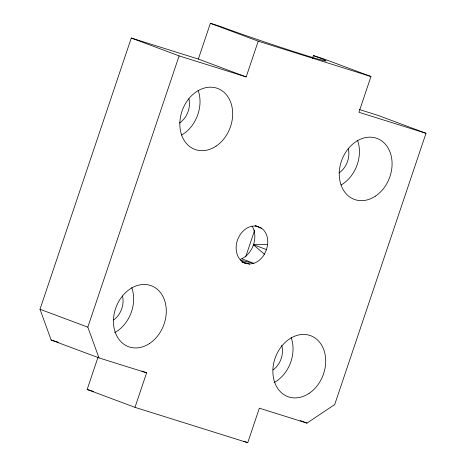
<?xml version="1.0" encoding="UTF-8"?>
<svg xmlns="http://www.w3.org/2000/svg" width="466" height="466" viewBox="0 0 466 466"><rect width="100%" height="100%" fill="white"/><g stroke="black" fill="none" stroke-linecap="round" stroke-linejoin="round"><path stroke-width="0.7" d="M241.778 261.915L245.716 263.511L249.7 264.065L253.836 263.319A19.52 15.273 -69.5 0 0 264.408 254.22L266.517 249.59L267.63 244.644A19.52 15.273 -69.5 0 0 261.723 228.334L255.467 225.678M240.462 259.265C252.502 254.745 258.84 237.136 252.089 226.097M359.502 109.58L378.171 115.434L426 133.299L334.716 404.546L306.978 423.111L259.352 408.175L247.737 442.7L134.983 407.348L146.604 372.829L98.973 357.894L51.138 340.029L40 309.273L131.284 38.026L198.347 59.054L246.182 76.925L258.216 41.171L210.382 23.3L198.347 59.054M98.973 357.894L87.829 327.144L179.113 55.897L131.284 38.026M134.983 407.348L87.148 389.483L98.081 356.991M245.646 256.964L254.698 230.07M312.488 58.361L313.414 55.6L323.136 58.652L370.965 76.517L358.937 112.277L426 133.299M264.408 254.22L253.265 244.644L267.63 244.644M258.164 226.523L254.174 225.969L250.038 226.715A19.52 15.273 -69.5 0 0 237.357 240.444C234.433 248.733 236.571 260.273 245.716 263.511M240.899 260.377L253.836 263.319L241.982 258.892M210.382 23.3L220.103 26.346A62.461 1.637 18.6 0 0 303.203 54.592A62.461 1.637 18.6 0 0 313.414 55.6M258.216 41.171L370.965 76.517M179.113 55.897L246.182 76.925M242.349 261.764L249.7 264.065M51.138 340.029L58.733 342.405M87.148 389.483L93.398 391.44M253.265 244.644L266.517 249.59M40 309.273L87.829 327.144M300.244 420.594L306.978 423.111M141.885 371.064L146.604 372.829M243.695 441.191L247.737 442.7M255.222 225.701L261.723 228.334M281.738 345.376A19.52 15.273 -69.5 0 1 273.082 369.911M122.5 296.044A19.52 15.273 -69.5 0 1 113.675 319.932M291.145 337.57A32.533 25.449 -69.5 0 1 274.107 382.592M131.738 287.592A32.533 25.449 -69.5 0 1 114.7 332.619M188.887 98.775A19.52 15.273 -69.5 0 1 179.521 123.041M198.126 90.322A32.533 25.449 -69.5 0 1 181.688 135.012M348.294 148.747A19.52 15.273 -69.5 0 1 338.928 173.02M357.533 140.301A32.533 25.449 -69.5 0 1 341.095 184.99M309.127 393.356A32.533 25.449 -69.5 0 0 315.587 338.374A32.533 25.449 -69.5 0 0 273.123 366.794A32.533 25.449 -69.5 0 0 309.127 393.356M149.72 343.378A32.533 25.449 -69.5 0 0 156.18 288.396A32.533 25.449 -69.5 0 0 113.716 316.816A32.533 25.449 -69.5 0 0 149.72 343.378M216.108 146.108A32.533 25.449 -69.5 0 0 222.567 91.126A32.533 25.449 -69.5 0 0 180.103 119.546A32.533 25.449 -69.5 0 0 216.108 146.108M375.514 196.087A32.533 25.449 -69.5 0 0 381.974 141.105A32.533 25.449 -69.5 0 0 339.51 169.525A32.533 25.449 -69.5 0 0 375.514 196.087"/></g></svg>
